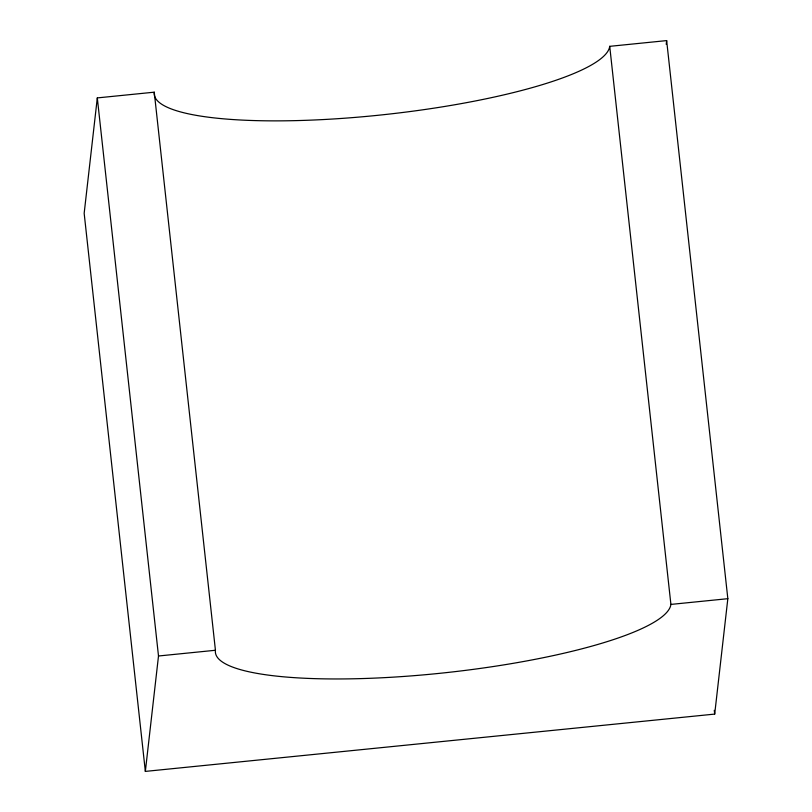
<?xml version="1.0" encoding="UTF-8"?>
<svg xmlns="http://www.w3.org/2000/svg" width="812" height="812" viewBox="0 0 812 812"><rect width="100%" height="100%" fill="white"/><g stroke="black" fill="none" stroke-linecap="round" stroke-linejoin="round"><path stroke-width="1.22" d="M97.308 97.907L84.164 213.312L145.348 771.4L714.692 714.093L727.836 598.688L666.652 40.6L609.721 46.335A229.106 45.36 -6.3 0 1 376.717 115.416A229.106 45.36 -6.3 0 1 154.25 92.182L97.308 97.907L158.502 655.994L145.348 771.4M666.226 44.366L666.652 40.6M158.502 655.994L215.434 650.27A229.106 45.36 -6.3 0 0 437.912 673.503A229.106 45.36 -6.3 0 0 670.905 604.412L727.836 598.688M714.276 710.307L714.692 714.093M609.721 46.335L670.905 604.412M154.25 92.182L215.434 650.27"/></g></svg>
